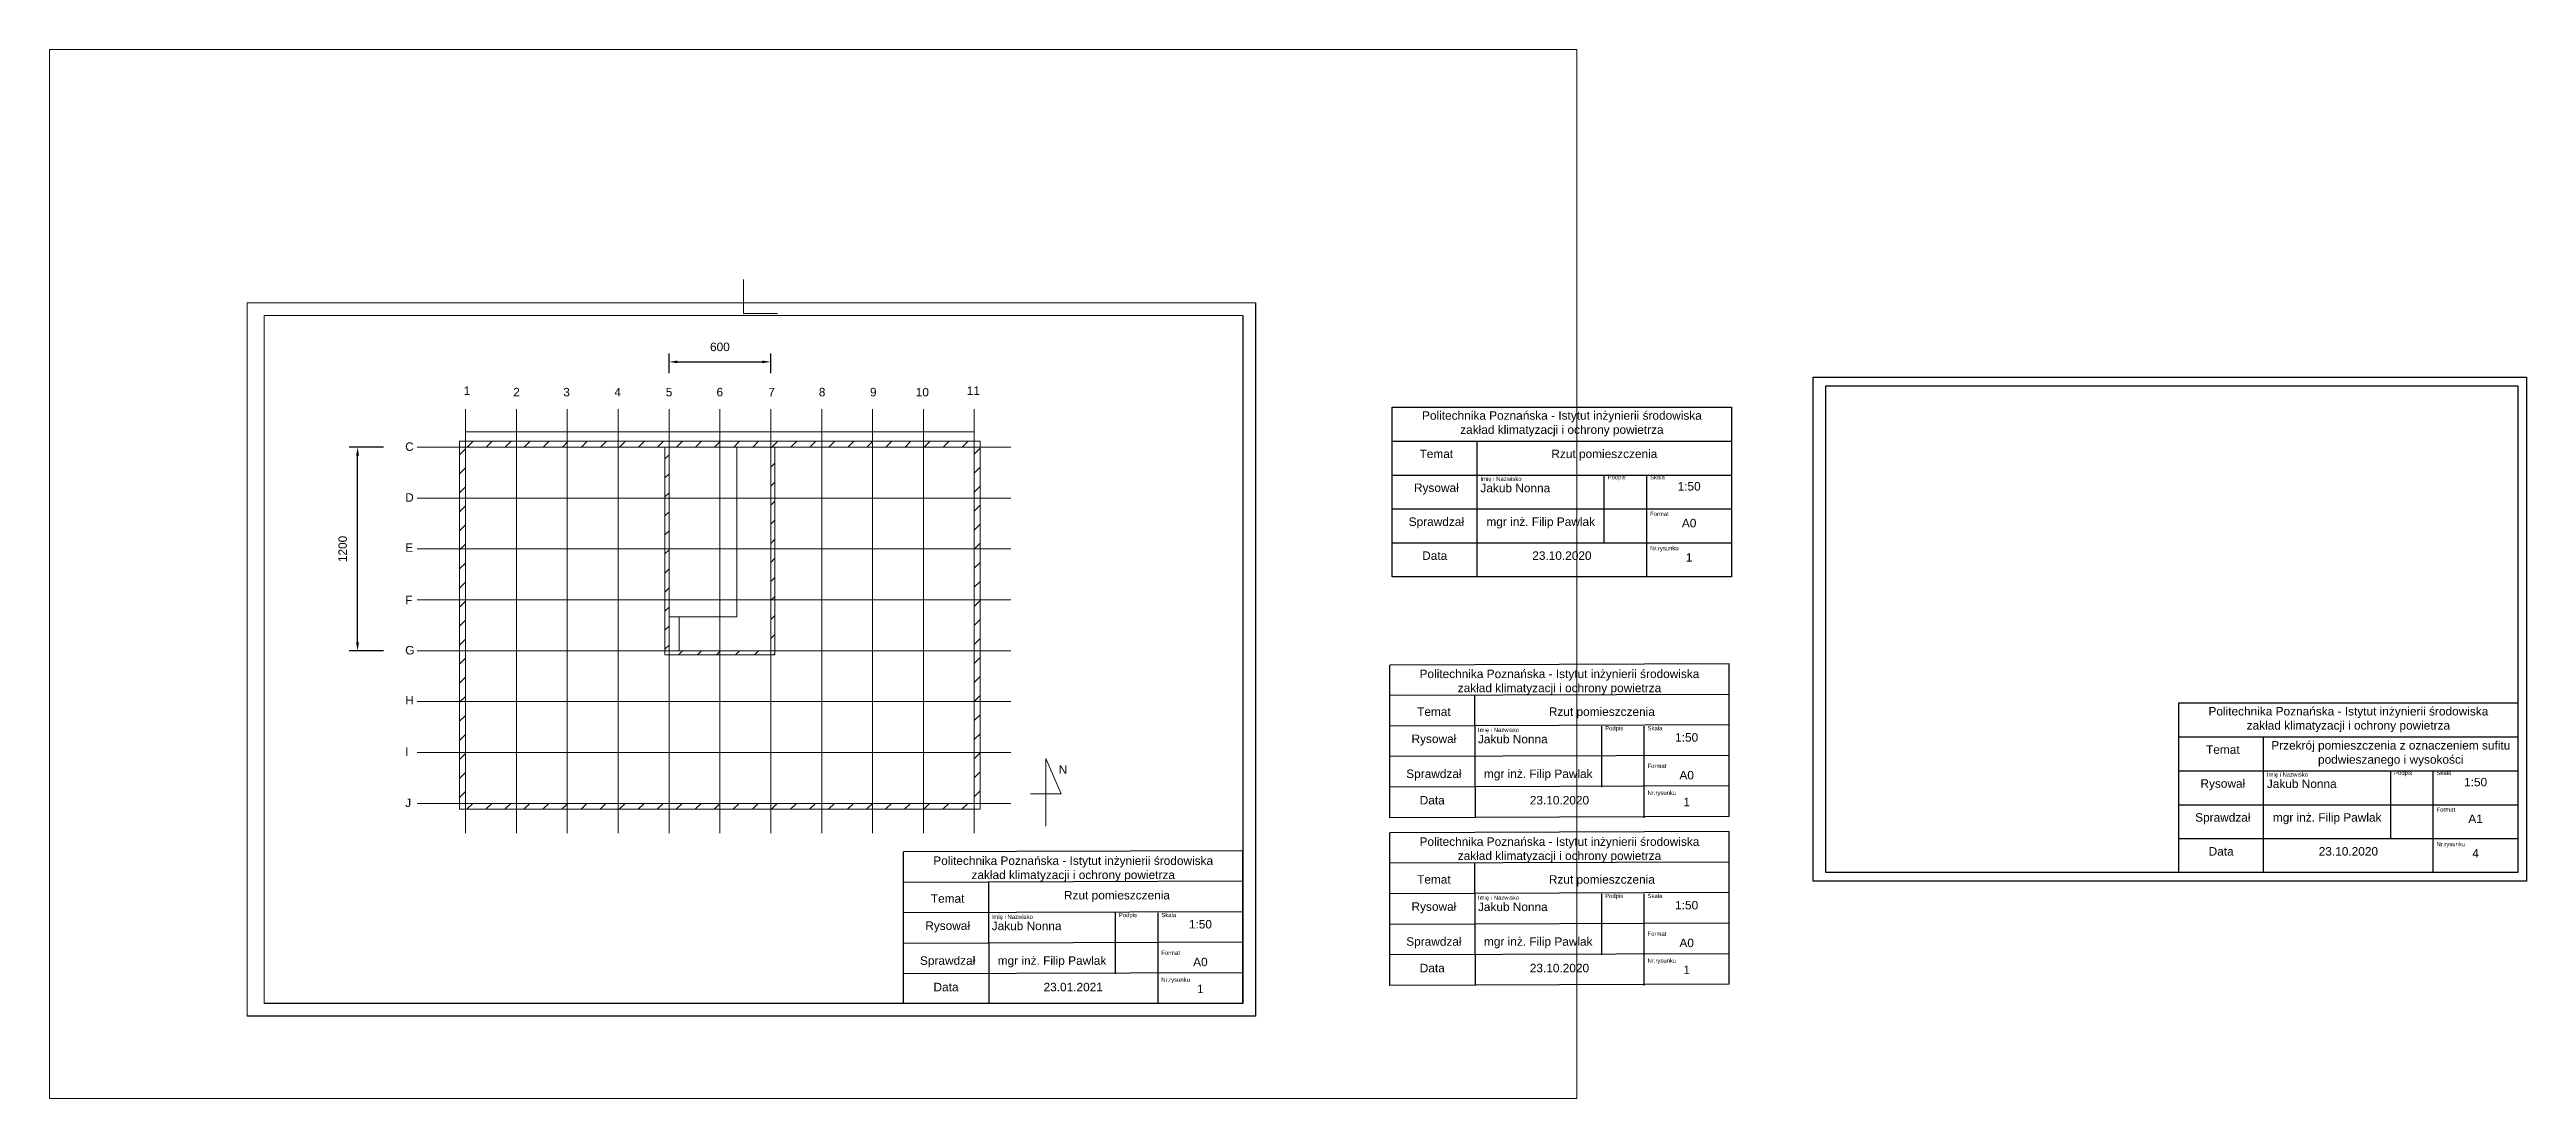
# Paper-space layout '1' of a CAD drawing. Header units: millimetres. Extents: x -233 to 2688, y -98 to 1139.
# The model-space entities are those that its viewports show. They can reach past a viewport. Long polylines and large blocks are cut down to what shows.
import ezdxf

# ---------------------------------------------------------------- set-up
doc = ezdxf.new("R2010")
doc.units = ezdxf.units.MM
doc.linetypes.add('JIS_02_1.2', pattern=[2.5, 1.25, -1.25])
doc.layers.add('opisy', color=7, linetype='Continuous', lineweight=13)
doc.layers.add('wymiary', color=7, linetype='Continuous', lineweight=13)
doc.layers.add('osie', color=7, linetype='JIS_02_1.2', lineweight=5, transparency=0.7)
doc.layers.add('podkład', color=7, linetype='Continuous', lineweight=13, transparency=0.7)
doc.styles.get("Standard").update_dxf_attribs({"font": 'arial.ttf', "height": 0.02})
doc.styles.add('styl1', font='arial.ttf', dxfattribs={"height": 0.08})
doc.dimstyles.new('wentylacja', dxfattribs={"dimscale": 0, "dimtxt": 0.5, "dimasz": 0.5, "dimexe": 0.5, "dimexo": 0.2, "dimtad": 1, "dimlfac": 100, "dimtxsty": 'styl1', "dimcen": 2.5, "dimadec": 0, "dimazin": 0, "dimtfac": 1, "dimtmove": 0, "dimatfit": 3, "dimfxl": 1, "dimarcsym": 0})

# ---------------------------------------------------------------- blocks, each defined once
blk = doc.blocks.new('*D5')
at = {"layer": 'Defpoints', "color": 0, "transparency": 16777216}
for p in [(59856.82, -87557.68), (59860.33, -87557.68), (59860.33, -87569.68)]:
    blk.add_point(p, dxfattribs=at)
at = {"layer": 'wymiary', "color": 0, "lineweight": -2, "transparency": 16777216}
for p, q in [((59858.34, -87557.68), (59856.32, -87557.68)), ((59856.82, -87569.18), (59856.82, -87558.18)), ((59858.34, -87569.68), (59856.32, -87569.68))]:
    blk.add_line(p, q, dxfattribs=at)
at = {"layer": 'wymiary', "color": 0, "transparency": 16777216}
for points in [[(59856.73, -87558.18), (59856.9, -87558.18), (59856.82, -87557.68)], [(59856.73, -87569.18), (59856.9, -87569.18), (59856.82, -87569.68)]]:
    blk.add_solid(points, dxfattribs=at)
at = {"layer": 'wymiary', "color": 0, "transparency": 16777216, "insert": (59855.94, -87563.68), "char_height": 0.08, "attachment_point": 5, "rotation": 90, "style": 'styl1'}
blk.add_mtext('{\\H6.25x;1200}', dxfattribs=at)
blk = doc.blocks.new('*D6')
at = {"layer": 'Defpoints', "color": 0, "transparency": 16777216}
for p in [(59881.18, -87552.65), (59875.18, -87555.44), (59881.18, -87555.44)]:
    blk.add_point(p, dxfattribs=at)
at = {"layer": 'wymiary', "color": 0, "lineweight": -2, "transparency": 16777216}
for p, q in [((59875.18, -87553.31), (59875.18, -87552.15)), ((59881.18, -87553.31), (59881.18, -87552.15)), ((59875.68, -87552.65), (59880.68, -87552.65))]:
    blk.add_line(p, q, dxfattribs=at)
at = {"layer": 'wymiary', "color": 0, "transparency": 16777216}
for points in [[(59875.68, -87552.57), (59875.68, -87552.73), (59875.18, -87552.65)], [(59880.68, -87552.57), (59880.68, -87552.73), (59881.18, -87552.65)]]:
    blk.add_solid(points, dxfattribs=at)
at = {"layer": 'wymiary', "color": 0, "transparency": 16777216, "insert": (59878.18, -87551.77), "char_height": 0.08, "attachment_point": 5, "style": 'styl1'}
blk.add_mtext('{\\H6.25x;600}', dxfattribs=at)

msp = doc.modelspace()

# ---------------------------------------------------------------- hatches: boundary and pattern name
at = {"layer": 'podkład'}
h = msp.add_hatch(dxfattribs=at)
h.set_pattern_fill('ANSI31', color=256, scale=0.25)
h.set_pattern_definition([(45, (56905.6872, -93571.9238), (-0.56126601, 0.56126601), [])])
h.paths.add_polyline_path([(59862.830913, -87557.329086), (59862.830913, -87579.029086), (59893.530913, -87579.029086), (59893.530913, -87557.329086)])
h.paths.add_polyline_path([(59863.180913, -87557.679086), (59874.940913, -87557.679086), (59874.940913, -87569.919086), (59881.420913, -87569.919086), (59881.420913, -87557.679086), (59893.180913, -87557.679086), (59893.180913, -87578.679086), (59863.180913, -87578.679086)], flags=16)
h.paths.add_polyline_path([(59875.180913, -87557.679086), (59881.180913, -87557.679086), (59881.180913, -87569.679086), (59875.180913, -87569.679086)], flags=16)

# ---------------------------------------------------------------- linework, layer by layer
at = {"layer": 'osie', "linetype": 'Continuous'}
for p, q in [((59863.180913, -87580.439086), (59863.180913, -87555.439086)), ((59866.180913, -87580.439086), (59866.180913, -87555.439086)), ((59869.180913, -87580.439086), (59869.180913, -87555.439086)), ((59872.180913, -87580.439086), (59872.180913, -87555.439086)), ((59875.180913, -87580.439086), (59875.180913, -87555.439086)), ((59878.180913, -87580.439086), (59878.180913, -87555.439086)), ((59881.180913, -87580.439086), (59881.180913, -87555.439086)), ((59884.180913, -87580.439086), (59884.180913, -87555.439086)), ((59887.180913, -87580.439086), (59887.180913, -87555.439086)), ((59890.180913, -87580.439086), (59890.180913, -87555.439086)), ((59893.180913, -87580.439086), (59893.180913, -87555.439086)), ((59860.330913, -87557.679086), (59895.330913, -87557.679086)), ((59860.330913, -87560.679086), (59895.330913, -87560.679086)), ((59860.330913, -87563.679086), (59895.330913, -87563.679086)), ((59860.330913, -87566.679086), (59895.330913, -87566.679086)), ((59860.330913, -87569.679086), (59895.330913, -87569.679086)), ((59860.330913, -87572.679086), (59895.330913, -87572.679086)), ((59860.330913, -87575.679086), (59895.330913, -87575.679086)), ((59860.330913, -87578.679086), (59895.330913, -87578.679086))]:
    msp.add_line(p, q, dxfattribs=at)
at = {"layer": 'podkład', "ltscale": 20}
for p, q in [((59879.567065, -87549.803715), (59879.567065, -87547.803715)), ((59881.567065, -87549.803715), (59879.567065, -87549.803715)), ((59879.180913, -87567.679086), (59879.180913, -87557.679086)), ((59879.180913, -87567.679086), (59875.180913, -87567.679086)), ((59875.780913, -87567.679086), (59875.780913, -87569.679086)), ((59897.402321, -87580.027712), (59897.402321, -87576.027712)), ((59897.402321, -87576.027712), (59898.303099, -87578.114944)), ((59898.303099, -87578.114944), (59896.486737, -87578.114944))]:
    msp.add_line(p, q, dxfattribs=at)
at = {"layer": 'podkład'}
for p, q in [((59874.940913, -87569.919086), (59874.940913, -87557.679086)), ((59875.180913, -87569.679086), (59875.180913, -87557.679086)), ((59881.180913, -87569.679086), (59881.180913, -87557.679086)), ((59881.420913, -87569.919086), (59881.420913, -87557.679086)), ((59874.940913, -87569.919086), (59881.420913, -87569.919086)), ((59875.180913, -87569.679086), (59881.180913, -87569.679086))]:
    msp.add_line(p, q, dxfattribs=at)
for points in [[(59863.180913, -87556.779086), (59893.180913, -87556.779086), (59893.180913, -87557.329086), (59863.180913, -87557.329086)], [(59862.830913, -87557.329086), (59893.530913, -87557.329086), (59893.530913, -87579.029086), (59862.830913, -87579.029086)]]:
    msp.add_lwpolyline(points, close=True, dxfattribs=at)
for points in [[(59863.180913, -87557.679086), (59874.940913, -87557.679086)], [(59881.420913, -87557.679086), (59893.180913, -87557.679086), (59893.180913, -87578.679086), (59863.180913, -87578.679086), (59863.180913, -87557.679086)], [(59875.180913, -87557.679086), (59881.180913, -87557.679086)]]:
    msp.add_lwpolyline(points, dxfattribs=at)

# ---------------------------------------------------------------- texts
at = {"layer": 'opisy', "char_height": 0.5, "attachment_point": 1}
for s, insert in [('1 ', (59863.069232, -87554.098525)), ('2 ', (59865.992974, -87554.182332)), ('3 ', (59868.946453, -87554.182332)), ('4 ', (59871.957196, -87554.182332)), ('5 ', (59874.987877, -87554.182332)), ('6 ', (59877.980186, -87554.182332)), ('7 ', (59881.035795, -87554.182332)), ('8 ', (59884.012206, -87554.182332)), ('9 ', (59887.028041, -87554.182332)), ('10 ', (59889.728494, -87554.182332)), ('11 ', (59892.737518, -87554.098525)), ('C ', (59859.624992, -87557.394956)), ('D ', (59859.624992, -87560.394956)), ('E ', (59859.624992, -87563.349137)), ('F ', (59859.624992, -87566.442563)), ('G ', (59859.624992, -87569.397239)), ('H ', (59859.624992, -87572.348164)), ('I ', (59859.624992, -87575.37725)), ('J ', (59859.624992, -87578.394956))]:
    msp.add_mtext_dynamic_manual_height_columns(s, width=0.9375, gutter_width=4.6875, heights=[0], dxfattribs=dict(at, insert=insert))
at = {"layer": 'podkład', "ltscale": 20, "insert": (59898.156013, -87576.435519), "char_height": 0.5, "attachment_point": 1}
msp.add_mtext_dynamic_manual_height_columns('N', width=3.47595079, gutter_width=2.5, heights=[0], dxfattribs=at)

# ---------------------------------------------------------------- dimensions: what is measured, and where the dimension line sits
at = {"layer": 'wymiary'}
dim = msp.add_linear_dim(base=(59881.180913, -87552.650247), p1=(59875.180913, -87555.439086), p2=(59881.180913, -87555.439086), text='{\\H6.25x;<>}', dimstyle='wentylacja', override={"dimscale": 1, "dimtix": 0, "dimtofl": 1, "dimtmove": 0, "dimatfit": 3}, dxfattribs=at)
dim.commit()
dim.dimension.update_dxf_attribs({"geometry": '*D6', "text_midpoint": (59878.180913, -87551.769961)})
dim = msp.add_linear_dim(base=(59856.816608, -87557.679086), p1=(59860.330913, -87569.679086), p2=(59860.330913, -87557.679086), angle=90, text='{\\H6.25x;<>}', dimstyle='wentylacja', override={"dimscale": 1, "dimtix": 0, "dimtofl": 1, "dimtmove": 0, "dimatfit": 3}, dxfattribs=at)
dim.commit()
dim.dimension.update_dxf_attribs({"geometry": '*D5', "text_midpoint": (59855.936322, -87563.679086)})

psp = doc.layouts.new('1')

# ---------------------------------------------------------------- linework, layer by layer
for p, q in [((1173.9, 825.5), (1173.9, 14.5)), ((1188.9, 840.5), (1188.9, -0.5)), ((1846.6, 158.7), (1846.6, 752.7)), ((1846.6, 752.7), (2687.6, 752.7)), ((1861.6, 742.7), (2677.6, 742.7)), ((1861.6, 168.7), (1861.6, 742.7)), ((2677.6, 742.7), (2677.6, 168.7)), ((2687.6, 752.7), (2687.6, 158.7)), ((1350.2, 517.4), (1350.2, 717.4)), ((1350.2, 717.4), (1750.2, 717.4)), ((1750.2, 717.4), (1750.2, 517.4)), ((1350.2, 677.4), (1750.2, 677.4)), ((1450.2, 517.4), (1450.2, 677.4)), ((1350.2, 637.4), (1750.2, 637.4)), ((1600.2, 557.4), (1600.2, 637.4)), ((1650.2, 517.4), (1650.2, 637.4)), ((1350.2, 597.4), (1750.2, 597.4)), ((1350.2, 557.4), (1750.2, 557.4)), ((1750.2, 517.4), (1350.2, 517.4)), ((1747.3, 414.8), (1347.3, 413.4)), ((1347.3, 233.4), (1347.3, 413.4)), ((1747.3, 234.8), (1747.3, 414.8)), ((1747.3, 378.8), (1347.3, 377.4)), ((1447.3, 377.4), (1447.8, 233.4)), ((2277.6, 168.7), (2277.6, 368.7)), ((2277.6, 368.7), (2677.6, 368.7)), ((2677.6, 368.7), (2677.6, 168.7)), ((1747.3, 342.8), (1347.3, 341.4)), ((1347.3, 233.4), (1347.3, 341.4)), ((1597.3, 269.4), (1597.3, 341.4)), ((1647.3, 233.4), (1647.3, 341.4)), ((2277.6, 328.7), (2677.6, 328.7)), ((2377.6, 168.7), (2377.6, 328.7)), ((1747.3, 306.8), (1347.3, 305.4)), ((1747.3, 270.8), (1347.3, 269.4)), ((2277.6, 288.7), (2677.6, 288.7)), ((2527.6, 208.7), (2527.6, 288.7)), ((2577.6, 168.7), (2577.6, 288.7)), ((1747.3, 234.8), (1347.3, 233.4)), ((2277.6, 248.7), (2677.6, 248.7)), ((1747.3, 217), (1347.3, 215.6)), ((1347.3, 35.6), (1347.3, 215.6)), ((1747.3, 37), (1747.3, 217)), ((2277.6, 208.7), (2677.6, 208.7)), ((1173.9, 194.5), (773.9, 193.1)), ((773.9, 14.5), (773.9, 193.1)), ((1173.9, 14.5), (1173.9, 194.5)), ((1747.3, 181), (1347.3, 179.6)), ((1447.3, 179.6), (1447.8, 35.6)), ((1173.9, 158.5), (773.9, 157.1)), ((873.9, 157.1), (874.4, 14.5)), ((2687.6, 158.7), (1846.6, 158.7)), ((2677.6, 168.7), (1861.6, 168.7)), ((2677.6, 168.7), (2277.6, 168.7)), ((1173.9, 122.5), (773.9, 121.1)), ((773.9, 14.5), (773.9, 121.1)), ((1023.9, 49.1), (1023.9, 121.1)), ((1073.9, 14.5), (1073.9, 121.1)), ((1747.3, 145), (1347.3, 143.6)), ((1347.3, 35.6), (1347.3, 143.6)), ((1597.3, 71.6), (1597.3, 143.6)), ((1647.3, 35.6), (1647.3, 143.6)), ((1747.3, 109), (1347.3, 107.6)), ((1173.9, 86.5), (773.9, 85.1)), ((1747.3, 73), (1347.3, 71.6)), ((1173.9, 50.5), (773.9, 49.1)), ((1747.3, 37), (1347.3, 35.6)), ((1173.9, 14.5), (19.9, 14.5)), ((1173.9, 14.5), (773.9, 14.5)), ((1188.9, -0.5), (-0.1, -0.5))]:
    psp.add_line(p, q)
at = {"layer": 'podkład'}
for p, q in [((-0.1, -0.5), (-0.1, 840.5)), ((-0.1, 840.5), (1188.9, 840.5)), ((19.9, 825.5), (1173.9, 825.5)), ((19.9, 14.5), (19.9, 825.5))]:
    psp.add_line(p, q, dxfattribs=at)

# ---------------------------------------------------------------- texts
at = {"attachment_point": 1}
for s, width, gutter_width, heights, insert, char_height in [('\\pxqc;Politechnika Poznańska - Istytut inżynierii środowiska \\Pzakład klimatyzacji i ochrony powietrza', 400, 12.5, [35.2], (1350.2, 712.6), 10), ('\\pxqc; Temat', 100, 75, [30], (1350.2, 667.4), 10), ('\\pxqc;Rzut pomieszczenia', 300, 75, [30], (1450.2, 667.4), 10), ('\\pxqc; Rysował', 100, 75, [30], (1350.2, 627.4), 10), (' {\\H0.5x;Imię i Nazwisko}\\P Jakub Nonna', 150, 75, [38], (1450.2, 635.4), 10), ('\\pxql; {\\H0.5x;Podpis}', 50, 75, [40], (1600.2, 637.4), 10), ('\\pxql; {\\H0.5x;Skala}\\P\\pqc;1:50', 100, 75, [40], (1650.2, 637.4), 10), ('\\pxqc; Sprawdzał', 100, 75, [30], (1350.2, 587.4), 10), ('\\pxqc;mgr inż. Filip Pawlak', 150, 75, [30], (1450.2, 587.4), 10), ('\\pxql;  Format\\P\\pqc;{\\H2x;A0}', 100, 75, [36.7], (1650.2, 594.1), 5), ('\\pxqc;Data', 100, 75, [30], (1350.2, 547.4), 10), ('\\pxqc;23.10.2020', 200, 75, [30], (1450.2, 547.4), 10), ('\\pxql;  Nr.rysunku\\P\\pqc;{\\H2x;1}', 100, 75, [36.2], (1650.2, 553.6), 5), ('\\pxqc;Politechnika Poznańska - Istytut inżynierii środowiska \\Pzakład klimatyzacji i ochrony powietrza', 400, 12.5, [35.2], (1347.3, 408), 10), ('\\pxqc; Temat', 100, 75, [30], (1347.3, 363.4), 10), ('\\pxqc;Rzut pomieszczenia', 300, 75, [30], (1447.3, 363.4), 10), ('\\pxqc;Politechnika Poznańska - Istytut inżynierii środowiska \\Pzakład klimatyzacji i ochrony powietrza', 400, 12.5, [35.2], (2277.6, 363.9), 10), ('\\pxqc; Rysował', 100, 75, [30], (1347.3, 331.4), 10), (' {\\H0.5x;Imię i Nazwisko}\\P Jakub Nonna', 150, 75, [38], (1447.3, 339.4), 10), ('\\pxql; {\\H0.5x;Podpis}', 50, 75, [40], (1597.3, 341.4), 10), ('\\pxql; {\\H0.5x;Skala}\\P\\pqc;1:50', 100, 75, [40], (1647.3, 341.4), 10), ('\\pxqc;Przekrój pomieszczenia z oznaczeniem sufitu podwieszanego i wysokości', 300, 75, [30], (2377.6, 323.7), 10), ('\\pxql;  Format\\P\\pqc;{\\H2x;A0}', 100, 75, [36.7], (1647.3, 296.9), 5), ('\\pxqc; Temat', 100, 75, [30], (2277.6, 318.7), 10), ('\\pxqc; Sprawdzał', 100, 75, [30], (1347.3, 290.2), 10), ('\\pxqc;mgr inż. Filip Pawlak', 150, 75, [30], (1447.3, 290.2), 10), ('\\pxql;  Nr.rysunku\\P\\pqc;{\\H2x;1}', 100, 75, [36.2], (1647.3, 265.2), 5), ('\\pxqc; Rysował', 100, 75, [30], (2277.6, 278.7), 10), (' {\\H0.5x;Imię i Nazwisko}\\P Jakub Nonna', 150, 75, [38], (2377.6, 286.7), 10), ('\\pxql; {\\H0.5x;Podpis}', 50, 75, [40], (2527.6, 288.7), 10), ('\\pxql; {\\H0.5x;Skala}\\P\\pqc;1:50', 100, 75, [40], (2577.6, 288.7), 10), ('\\pxqc;Data', 100, 75, [30], (1347.3, 259), 10), ('\\pxqc;23.10.2020', 200, 75, [30], (1447.3, 259), 10), ('\\pxqc; Sprawdzał', 100, 75, [30], (2277.6, 238.7), 10), ('\\pxqc;mgr inż. Filip Pawlak', 150, 75, [30], (2377.6, 238.7), 10), ('\\pxql;  Format\\P\\pqc;{\\H2x;A1}', 100, 75, [36.7], (2577.6, 245.4), 5), ('\\pxqc;Politechnika Poznańska - Istytut inżynierii środowiska \\Pzakład klimatyzacji i ochrony powietrza', 400, 12.5, [35.2], (1347.3, 210.2), 10), ('\\pxql;  Nr.rysunku\\P\\pqc;{\\H2x;4}', 100, 75, [36.2], (2577.6, 204.8), 5), ('\\pxqc;Politechnika Poznańska - Istytut inżynierii środowiska \\Pzakład klimatyzacji i ochrony powietrza', 400, 12.5, [35.2], (773.9, 187.7), 10), ('\\pxqc;Data', 100, 75, [30], (2277.6, 198.7), 10), ('\\pxqc;23.10.2020', 200, 75, [30], (2377.6, 198.7), 10), ('\\pxqc;Rzut pomieszczenia ', 300, 75, [30], (875.5, 147), 10), ('\\pxqc; Temat', 100, 75, [30], (1347.3, 165.6), 10), ('\\pxqc;Rzut pomieszczenia', 300, 75, [30], (1447.3, 165.6), 10), ('\\pxqc; Temat', 100, 75, [30], (773.9, 143.1), 10), (' {\\H0.5x;Imię i Nazwisko}\\P Jakub Nonna', 150, 75, [38], (873.9, 119.1), 10), ('\\pxql; {\\H0.5x;Podpis}', 50, 75, [40], (1023.9, 121.1), 10), ('\\pxql; {\\H0.5x;Skala}\\P\\pqc;1:50', 100, 75, [40], (1073.9, 121.1), 10), ('\\pxqc; Rysował', 100, 75, [30], (1347.3, 133.6), 10), (' {\\H0.5x;Imię i Nazwisko}\\P Jakub Nonna', 150, 75, [38], (1447.3, 141.6), 10), ('\\pxql; {\\H0.5x;Podpis}', 50, 75, [40], (1597.3, 143.6), 10), ('\\pxql; {\\H0.5x;Skala}\\P\\pqc;1:50', 100, 75, [40], (1647.3, 143.6), 10), ('\\pxqc; Rysował', 100, 75, [30], (773.9, 111.1), 10), ('\\pxqc; Sprawdzał', 100, 75, [30], (1347.3, 92.4), 10), ('\\pxqc;mgr inż. Filip Pawlak', 150, 75, [30], (1447.3, 92.4), 10), ('\\pxql;  Format\\P\\pqc;{\\H2x;A0}', 100, 75, [36.7], (1647.3, 99.1), 5), ('\\pxqc; Sprawdzał', 100, 75, [30], (773.9, 69.9), 10), ('\\pxqc;mgr inż. Filip Pawlak', 150, 75, [30], (873.9, 69.9), 10), ('\\pxql;  Format\\P\\pqc;{\\H2x;A0}', 100, 75, [36.7], (1073.9, 76.6), 5), ('\\pxqc;Data', 100, 75, [30], (1347.3, 61.1), 10), ('\\pxqc;23.10.2020', 200, 75, [30], (1447.3, 61.1), 10), ('\\pxql;  Nr.rysunku\\P\\pqc;{\\H2x;1}', 100, 75, [36.2], (1647.3, 67.3), 5), ('\\pxqc;Data', 100, 75, [30], (773.9, 38.7), 10), ('\\pxqc;23.01.2021', 200, 75, [30], (873.9, 38.7), 10), ('\\pxql;  Nr.rysunku\\P\\pqc;{\\H2x;1}', 100, 75, [36.2], (1073.9, 44.9), 5)]:
    psp.add_mtext_dynamic_manual_height_columns(s, width=width, gutter_width=gutter_width, heights=heights, dxfattribs=dict(at, insert=insert, char_height=char_height))

# ---------------------------------------------------------------- viewports
at = {"layer": 'podkład'}
psp.add_viewport(center=(667.3, 520.7), size=(1801, 1236.727), view_center_point=(59883.680947, -87565.156583), view_height=61.83636219, dxfattribs=at)

doc.saveas('drawing.dxf')
